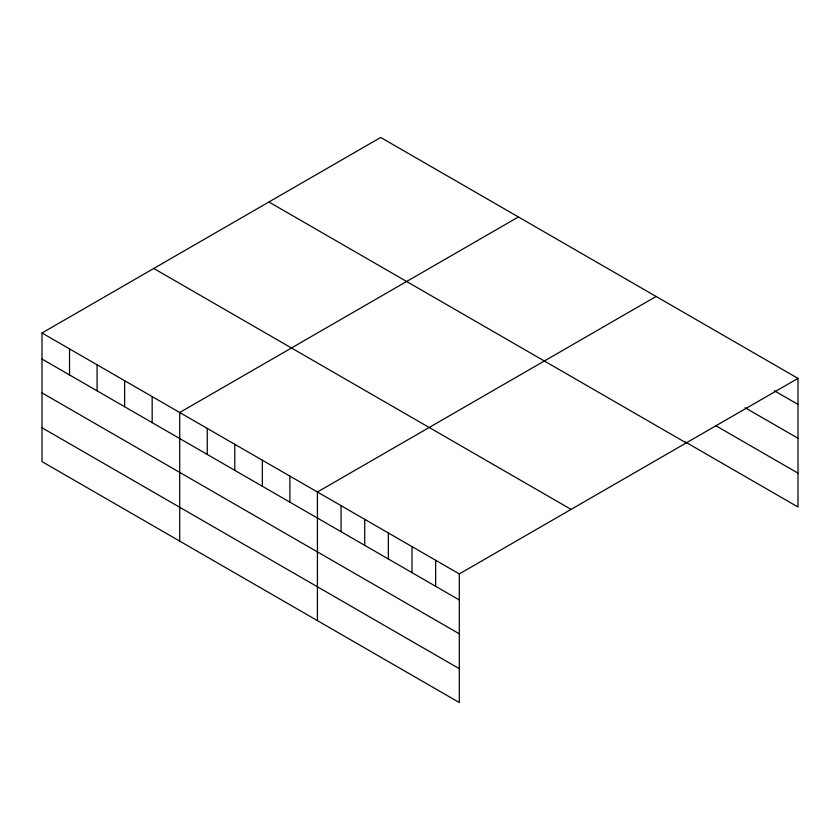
<?xml version="1.0" encoding="UTF-8"?>
<svg xmlns="http://www.w3.org/2000/svg" width="840" height="840" viewBox="0 0 840 840"><rect width="100%" height="100%" fill="white"/><g stroke="black" fill="none" stroke-linecap="round" stroke-linejoin="round"><path stroke-width="1.26" d="M42 332.997L459.302 573.93L459.302 702.545L42 461.612L42 332.997L380.699 137.456L798 378.389L798 507.003L685.398 441.987M518.406 216.962L179.708 412.503L179.708 541.118M656.114 296.468L317.425 492.009L317.425 620.624M459.302 573.93L798 378.389M774.354 390.768L798 404.418M745.08 407.715L798 438.27M715.796 425.691L798 473.151M268.926 201.989L686.227 442.911M153.773 268.475L571.074 509.397M42 359.037L459.302 599.96M42 392.889L459.302 633.812M42 427.76L459.302 668.692M435.656 560.28L435.656 586.309M412.01 546.62L412.01 572.659M388.364 532.97L388.364 559.01M364.718 519.319L364.718 545.349M341.072 505.669L341.072 531.699M289.884 476.112L289.884 502.152M262.343 460.215L262.343 486.245M234.791 444.308L234.791 470.348M207.249 428.411L207.249 454.44M152.166 396.606L152.166 422.646M124.624 380.709L124.624 406.739M97.083 364.802L97.083 390.842M69.542 348.905L69.542 374.934"/></g></svg>
